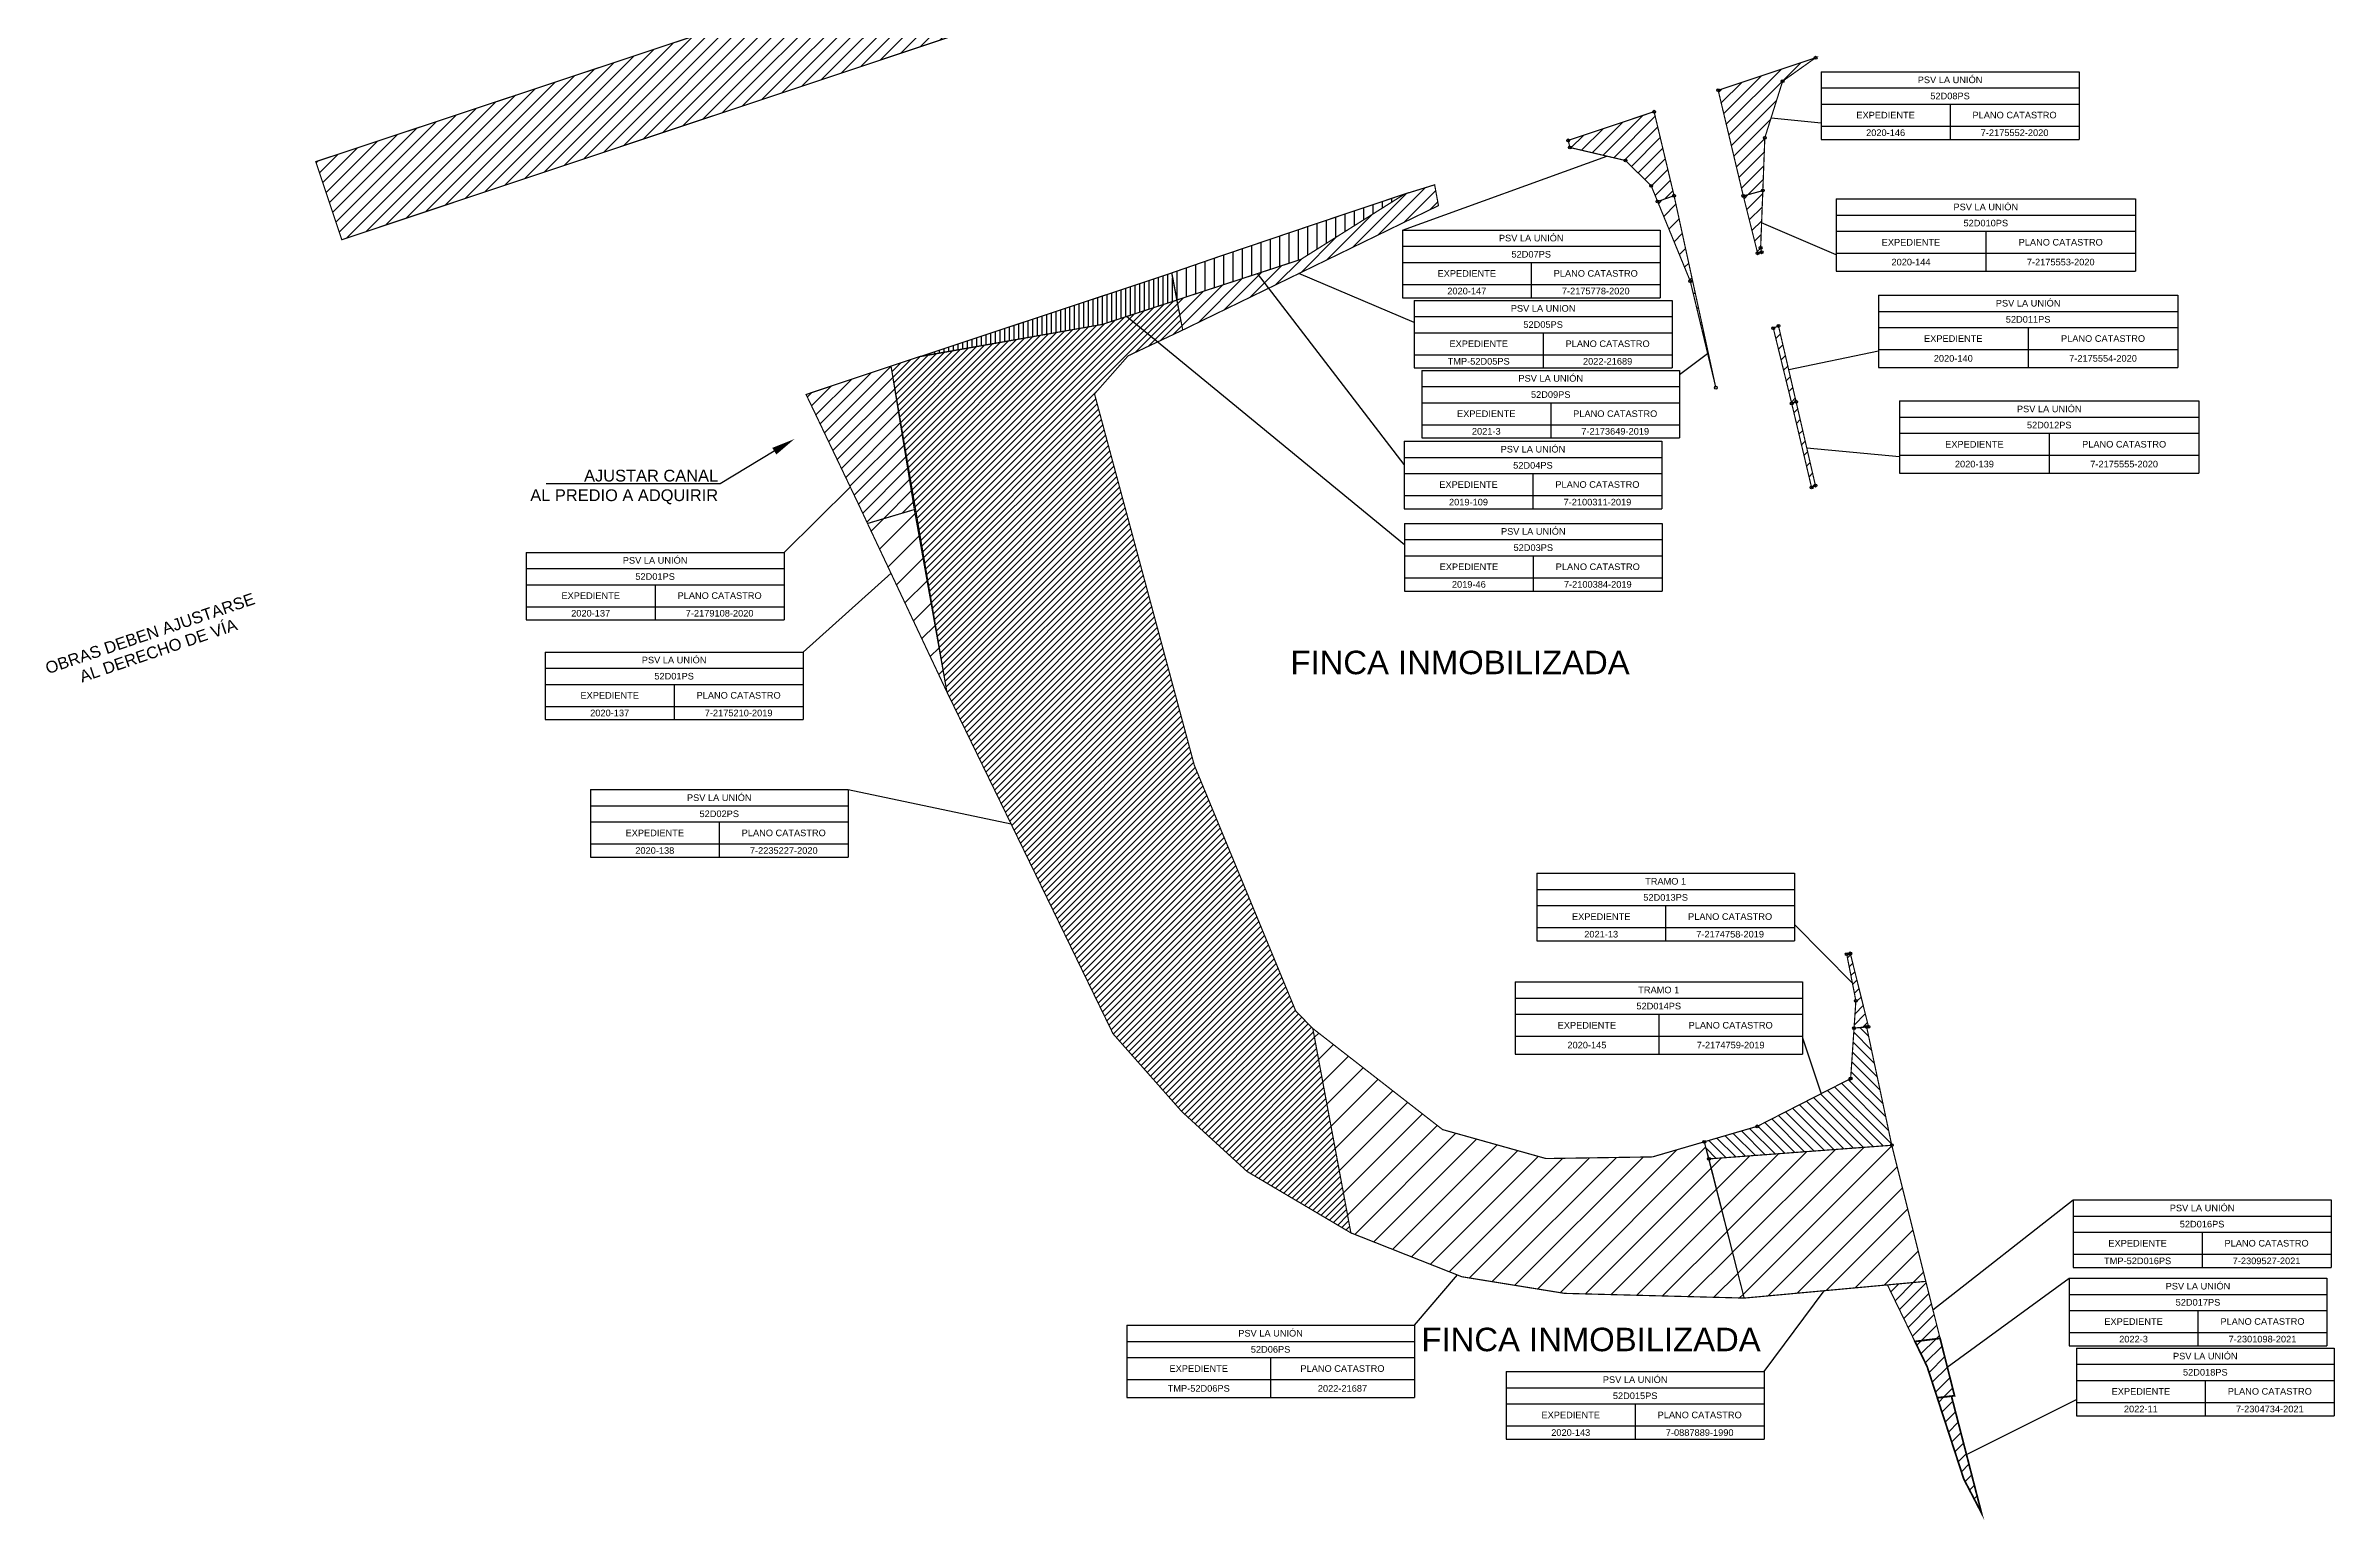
# Model space of a CAD drawing. Header units: inches. Extents: x 510447 to 606954, y 1095553 to 1134812.
# Drawn here: x 513768.4 to 514158, y 1129337.1 to 1129588.1 of the extents above; entities that cross this region are included whole.
import ezdxf
from ezdxf import colors
from ezdxf.entities.mleader import LeaderData, LeaderLine
from ezdxf.enums import TextEntityAlignment as Align
from ezdxf.math import Vec2, Vec3

# ---------------------------------------------------------------- set-up
doc = ezdxf.new("R2010")
doc.units = ezdxf.units.IN
doc.header["$MEASUREMENT"] = 0
doc.linetypes.add('DASHED2', pattern=[0.375, 0.25, -0.125])
for name, color, linetype in [('00 Revisión AGO 2021', 122, 'Continuous'), ('2019-105316', 7, 'Continuous'), ('2020-026498', 153, 'Continuous'), ('2022-21687', 7, 'Continuous'), ('2022-21689', 7, 'Continuous'), ('7-2100311-2019', 7, 'Continuous'), ('7-2100384-2019', 7, 'Continuous'), ('7-2173649-2019', 7, 'Continuous'), ('7-2174758-2019', 7, 'Continuous'), ('7-2174759-2019', 7, 'Continuous'), ('7-2175210-2019', 7, 'Continuous'), ('7-2175552-2020', 7, 'Continuous'), ('7-2175553-2020', 7, 'Continuous'), ('7-2175554-2020', 7, 'Continuous'), ('7-2175555-2020', 7, 'Continuous'), ('7-2175778-2020', 7, 'Continuous'), ('7-2179108-2020', 7, 'Continuous'), ('7-2235227-2020', 7, 'Continuous'), ('7-2301098-2021', 7, 'Continuous'), ('7-2304734-2021', 7, 'Continuous'), ('7-2309527-2021', 7, 'Continuous'), ('7-887889-1990', 30, 'Continuous'), ('INFORMACION', 130, 'Continuous')]:
    doc.layers.add(name, color=color, linetype=linetype)
doc.styles.add('ARIAL', font='Arial.ttf')
doc.styles.get("Standard").update_dxf_attribs({"font": 'Arial.ttf'})
pattern_1 = [(45, (0, 0), (-1.1225320151, 1.1225320151), [])]
pattern_2 = [(45, (0, 0), (-2.24506403, 2.24506403), [])]

# ---------------------------------------------------------------- blocks, each defined once
blk = doc.blocks.new('*T106')
at = {"layer": 'INFORMACION', "color": 0, "linetype": 'ByBlock', "lineweight": -2, "transparency": 16777216}
for p, q in [((0, 0), (43.89, 0)), ((0, 0), (0, -11.5)), ((43.89, 0), (43.89, -11.5)), ((0, -2.75), (43.89, -2.75)), ((0, -5.5), (43.89, -5.5)), ((21.94, -5.5), (21.94, -11.5)), ((0, -9.25), (43.89, -9.25)), ((0, -11.5), (43.89, -11.5))]:
    blk.add_line(p, q, dxfattribs=at)
at = {"layer": 'INFORMACION', "color": 0, "transparency": 16777216, "char_height": 1.125, "attachment_point": 5}
for s, insert, width in [('PSV LA UNIÓN', (21.94, -1.37), 43.8572), ('52D03PS', (21.94, -4.12), 43.8572), ('EXPEDIENTE', (10.97, -7.38), 21.9136), ('PLANO CATASTRO', (32.92, -7.38), 21.9136), ('2019-46', (10.97, -10.38), 21.9136), ('7-2100384-2019', (32.92, -10.38), 21.9136)]:
    blk.add_mtext(s, dxfattribs=dict(at, insert=insert, width=width))
blk = doc.blocks.new('*T107')
at = {"layer": 'INFORMACION', "color": 0, "linetype": 'ByBlock', "lineweight": -2, "transparency": 16777216}
for p, q in [((0, 0), (43.89, 0)), ((0, 0), (0, -11.5)), ((43.89, 0), (43.89, -11.5)), ((0, -2.75), (43.89, -2.75)), ((0, -5.5), (43.89, -5.5)), ((21.94, -5.5), (21.94, -11.5)), ((0, -9.25), (43.89, -9.25)), ((0, -11.5), (43.89, -11.5))]:
    blk.add_line(p, q, dxfattribs=at)
at = {"layer": 'INFORMACION', "color": 0, "transparency": 16777216, "char_height": 1.125, "attachment_point": 5}
for s, insert, width in [('PSV LA UNIÓN', (21.94, -1.37), 43.8572), ('52D04PS', (21.94, -4.12), 43.8572), ('EXPEDIENTE', (10.97, -7.38), 21.9136), ('PLANO CATASTRO', (32.92, -7.38), 21.9136), ('2019-109', (10.97, -10.38), 21.9136), ('7-2100311-2019', (32.92, -10.38), 21.9136)]:
    blk.add_mtext(s, dxfattribs=dict(at, insert=insert, width=width))
blk = doc.blocks.new('*T108')
at = {"layer": 'INFORMACION', "color": 0, "linetype": 'ByBlock', "lineweight": -2, "transparency": 16777216}
for p, q in [((0, 0), (43.89, 0)), ((0, 0), (0, -11.5)), ((43.89, 0), (43.89, -11.5)), ((0, -2.75), (43.89, -2.75)), ((0, -5.5), (43.89, -5.5)), ((21.94, -5.5), (21.94, -11.5)), ((0, -9.25), (43.89, -9.25)), ((0, -11.5), (43.89, -11.5))]:
    blk.add_line(p, q, dxfattribs=at)
at = {"layer": 'INFORMACION', "color": 0, "transparency": 16777216, "char_height": 1.125, "attachment_point": 5}
for s, insert, width in [('PSV LA UNIÓN', (21.94, -1.37), 43.8572), ('52D015PS', (21.94, -4.12), 43.8572), ('EXPEDIENTE', (10.97, -7.38), 21.9136), ('PLANO CATASTRO', (32.92, -7.38), 21.9136), ('2020-143', (10.97, -10.38), 21.9136), ('7-0887889-1990', (32.92, -10.38), 21.9136)]:
    blk.add_mtext(s, dxfattribs=dict(at, insert=insert, width=width))
blk = doc.blocks.new('*T109')
at = {"layer": 'INFORMACION', "color": 0, "linetype": 'ByBlock', "lineweight": -2, "transparency": 16777216}
for p, q in [((0, 0), (48.95, 0)), ((0, 0), (0, -12.28)), ((48.95, 0), (48.95, -12.28)), ((0, -2.75), (48.95, -2.75)), ((0, -5.5), (48.95, -5.5)), ((24.47, -5.5), (24.47, -12.28)), ((0, -9.25), (48.95, -9.25)), ((0, -12.28), (48.95, -12.28))]:
    blk.add_line(p, q, dxfattribs=at)
at = {"layer": 'INFORMACION', "color": 0, "transparency": 16777216, "char_height": 1.125, "attachment_point": 5}
for s, insert, width in [('52D014PS', (24.47, -4.12), 48.9166), ('TRAMO 1', (24.47, -1.37), 48.9166), ('EXPEDIENTE', (12.24, -7.38), 24.4433), ('PLANO CATASTRO', (36.71, -7.38), 24.4433), ('2020-145', (12.24, -10.76), 24.4433), ('7-2174759-2019', (36.71, -10.76), 24.4433)]:
    blk.add_mtext(s, dxfattribs=dict(at, insert=insert, width=width))
blk = doc.blocks.new('*T110')
at = {"layer": 'INFORMACION', "color": 0, "linetype": 'ByBlock', "lineweight": -2, "transparency": 16777216}
for p, q in [((0, 0), (43.89, 0)), ((0, 0), (0, -11.5)), ((43.89, 0), (43.89, -11.5)), ((0, -2.75), (43.89, -2.75)), ((0, -5.5), (43.89, -5.5)), ((21.94, -5.5), (21.94, -11.5)), ((0, -9.25), (43.89, -9.25)), ((0, -11.5), (43.89, -11.5))]:
    blk.add_line(p, q, dxfattribs=at)
at = {"layer": 'INFORMACION', "color": 0, "transparency": 16777216, "char_height": 1.125, "attachment_point": 5}
for s, insert, width in [('52D013PS', (21.94, -4.12), 43.8572), ('TRAMO 1', (21.94, -1.38), 43.8572), ('EXPEDIENTE', (10.97, -7.38), 21.9136), ('PLANO CATASTRO', (32.92, -7.38), 21.9136), ('2021-13', (10.97, -10.38), 21.9136), ('7-2174758-2019', (32.92, -10.38), 21.9136)]:
    blk.add_mtext(s, dxfattribs=dict(at, insert=insert, width=width))
blk = doc.blocks.new('*T111')
at = {"layer": 'INFORMACION', "color": 0, "linetype": 'ByBlock', "lineweight": -2, "transparency": 16777216}
for p, q in [((0, 0), (43.89, 0)), ((0, 0), (0, -11.5)), ((43.89, 0), (43.89, -11.5)), ((0, -2.75), (43.89, -2.75)), ((0, -5.5), (43.89, -5.5)), ((21.94, -5.5), (21.94, -11.5)), ((0, -9.25), (43.89, -9.25)), ((0, -11.5), (43.89, -11.5))]:
    blk.add_line(p, q, dxfattribs=at)
at = {"layer": 'INFORMACION', "color": 0, "transparency": 16777216, "char_height": 1.125, "attachment_point": 5}
for s, insert, width in [('PSV LA UNIÓN', (21.94, -1.37), 43.8572), ('52D07PS', (21.94, -4.12), 43.8572), ('EXPEDIENTE', (10.97, -7.38), 21.9136), ('PLANO CATASTRO', (32.92, -7.38), 21.9136), ('2020-147', (10.97, -10.38), 21.9136), ('7-2175778-2020', (32.92, -10.38), 21.9136)]:
    blk.add_mtext(s, dxfattribs=dict(at, insert=insert, width=width))
blk = doc.blocks.new('*T112')
at = {"layer": 'INFORMACION', "color": 0, "linetype": 'ByBlock', "lineweight": -2, "transparency": 16777216}
for p, q in [((0, 0), (43.89, 0)), ((0, 0), (0, -11.5)), ((43.89, 0), (43.89, -11.5)), ((0, -2.75), (43.89, -2.75)), ((0, -5.5), (43.89, -5.5)), ((21.94, -5.5), (21.94, -11.5)), ((0, -9.25), (43.89, -9.25)), ((0, -11.5), (43.89, -11.5))]:
    blk.add_line(p, q, dxfattribs=at)
at = {"layer": 'INFORMACION', "color": 0, "transparency": 16777216, "char_height": 1.125, "attachment_point": 5}
for s, insert, width in [('PSV LA UNIÓN', (21.94, -1.37), 43.8572), ('52D09PS', (21.94, -4.12), 43.8572), ('EXPEDIENTE', (10.97, -7.38), 21.9136), ('PLANO CATASTRO', (32.92, -7.38), 21.9136), ('2021-3', (10.97, -10.38), 21.9136), ('7-2173649-2019', (32.92, -10.38), 21.9136)]:
    blk.add_mtext(s, dxfattribs=dict(at, insert=insert, width=width))
blk = doc.blocks.new('*T113')
at = {"layer": 'INFORMACION', "color": 0, "linetype": 'ByBlock', "lineweight": -2, "transparency": 16777216}
for p, q in [((0, 0), (50.97, 0)), ((0, 0), (0, -12.28)), ((50.97, 0), (50.97, -12.28)), ((0, -2.75), (50.97, -2.75)), ((0, -5.5), (50.97, -5.5)), ((25.48, -5.5), (25.48, -12.28)), ((0, -9.25), (50.97, -9.25)), ((0, -12.28), (50.97, -12.28))]:
    blk.add_line(p, q, dxfattribs=at)
at = {"layer": 'INFORMACION', "color": 0, "transparency": 16777216, "char_height": 1.125, "attachment_point": 5}
for s, insert, width in [('PSV LA UNIÓN', (25.48, -1.37), 50.9382), ('52D010PS', (25.48, -4.12), 50.9382), ('EXPEDIENTE', (12.74, -7.38), 25.4541), ('PLANO CATASTRO', (38.23, -7.38), 25.4541), ('2020-144', (12.74, -10.76), 25.4541), ('7-2175553-2020', (38.23, -10.76), 25.4541)]:
    blk.add_mtext(s, dxfattribs=dict(at, insert=insert, width=width))
blk = doc.blocks.new('*T114')
at = {"layer": 'INFORMACION', "color": 0, "linetype": 'ByBlock', "lineweight": -2, "transparency": 16777216}
for p, q in [((0, 0), (43.89, 0)), ((0, 0), (0, -11.5)), ((43.89, 0), (43.89, -11.5)), ((0, -2.75), (43.89, -2.75)), ((0, -5.5), (43.89, -5.5)), ((21.94, -5.5), (21.94, -11.5)), ((0, -9.25), (43.89, -9.25)), ((0, -11.5), (43.89, -11.5))]:
    blk.add_line(p, q, dxfattribs=at)
at = {"layer": 'INFORMACION', "color": 0, "transparency": 16777216, "char_height": 1.125, "attachment_point": 5}
for s, insert, width in [('PSV LA UNIÓN', (21.94, -1.37), 43.8572), ('52D08PS', (21.94, -4.12), 43.8572), ('EXPEDIENTE', (10.97, -7.37), 21.9136), ('PLANO CATASTRO', (32.92, -7.37), 21.9136), ('2020-146', (10.97, -10.37), 21.9136), ('7-2175552-2020', (32.92, -10.37), 21.9136)]:
    blk.add_mtext(s, dxfattribs=dict(at, insert=insert, width=width))
blk = doc.blocks.new('*T115')
at = {"layer": 'INFORMACION', "color": 0, "linetype": 'ByBlock', "lineweight": -2, "transparency": 16777216}
for p, q in [((0, 0), (50.97, 0)), ((0, 0), (0, -12.28)), ((50.97, 0), (50.97, -12.28)), ((0, -2.75), (50.97, -2.75)), ((0, -5.5), (50.97, -5.5)), ((25.48, -5.5), (25.48, -12.28)), ((0, -9.25), (50.97, -9.25)), ((0, -12.28), (50.97, -12.28))]:
    blk.add_line(p, q, dxfattribs=at)
at = {"layer": 'INFORMACION', "color": 0, "transparency": 16777216, "char_height": 1.125, "attachment_point": 5}
for s, insert, width in [('PSV LA UNIÓN', (25.48, -1.37), 50.9382), ('52D011PS', (25.48, -4.12), 50.9382), ('EXPEDIENTE', (12.74, -7.38), 25.4541), ('PLANO CATASTRO', (38.23, -7.38), 25.4541), ('2020-140', (12.74, -10.76), 25.4541), ('7-2175554-2020', (38.23, -10.76), 25.4541)]:
    blk.add_mtext(s, dxfattribs=dict(at, insert=insert, width=width))
blk = doc.blocks.new('*T116')
at = {"layer": 'INFORMACION', "color": 0, "linetype": 'ByBlock', "lineweight": -2, "transparency": 16777216}
for p, q in [((0, 0), (50.97, 0)), ((0, 0), (0, -12.28)), ((50.97, 0), (50.97, -12.28)), ((0, -2.75), (50.97, -2.75)), ((0, -5.5), (50.97, -5.5)), ((25.48, -5.5), (25.48, -12.28)), ((0, -9.25), (50.97, -9.25)), ((0, -12.28), (50.97, -12.28))]:
    blk.add_line(p, q, dxfattribs=at)
at = {"layer": 'INFORMACION', "color": 0, "transparency": 16777216, "char_height": 1.125, "attachment_point": 5}
for s, insert, width in [('PSV LA UNIÓN', (25.48, -1.37), 50.9382), ('52D012PS', (25.48, -4.12), 50.9382), ('EXPEDIENTE', (12.74, -7.38), 25.4541), ('PLANO CATASTRO', (38.23, -7.38), 25.4541), ('2020-139', (12.74, -10.76), 25.4541), ('7-2175555-2020', (38.23, -10.76), 25.4541)]:
    blk.add_mtext(s, dxfattribs=dict(at, insert=insert, width=width))
blk = doc.blocks.new('*T130')
at = {"layer": 'INFORMACION', "color": 0, "linetype": 'ByBlock', "lineweight": -2, "transparency": 16777216}
for p, q in [((0, 0), (43.89, 0)), ((0, 0), (0, -11.5)), ((43.89, 0), (43.89, -11.5)), ((0, -2.75), (43.89, -2.75)), ((0, -5.5), (43.89, -5.5)), ((21.94, -5.5), (21.94, -11.5)), ((0, -9.25), (43.89, -9.25)), ((0, -11.5), (43.89, -11.5))]:
    blk.add_line(p, q, dxfattribs=at)
at = {"layer": 'INFORMACION', "color": 0, "transparency": 16777216, "char_height": 1.125, "attachment_point": 5}
for s, insert, width in [('PSV LA UNIÓN', (21.94, -1.37), 43.8572), ('52D02PS', (21.94, -4.12), 43.8572), ('EXPEDIENTE', (10.97, -7.37), 21.9136), ('PLANO CATASTRO', (32.92, -7.37), 21.9136), ('2020-138', (10.97, -10.37), 21.9136), ('7-2235227-2020', (32.92, -10.37), 21.9136)]:
    blk.add_mtext(s, dxfattribs=dict(at, insert=insert, width=width))
blk = doc.blocks.new('*T134')
at = {"layer": 'INFORMACION', "color": 0, "linetype": 'ByBlock', "lineweight": -2, "transparency": 16777216}
for p, q in [((0, 0), (43.89, 0)), ((0, 0), (0, -11.5)), ((43.89, 0), (43.89, -11.5)), ((0, -2.75), (43.89, -2.75)), ((0, -5.5), (43.89, -5.5)), ((21.94, -5.5), (21.94, -11.5)), ((0, -9.25), (43.89, -9.25)), ((0, -11.5), (43.89, -11.5))]:
    blk.add_line(p, q, dxfattribs=at)
at = {"layer": 'INFORMACION', "color": 0, "transparency": 16777216, "char_height": 1.125, "attachment_point": 5}
for s, insert, width in [('PSV LA UNIÓN', (21.94, -1.37), 43.8572), ('52D01PS', (21.94, -4.12), 43.8572), ('EXPEDIENTE', (10.97, -7.38), 21.9136), ('PLANO CATASTRO', (32.92, -7.38), 21.9136), ('2020-137', (10.97, -10.38), 21.9136), ('7-2175210-2019', (32.92, -10.38), 21.9136)]:
    blk.add_mtext(s, dxfattribs=dict(at, insert=insert, width=width))
blk = doc.blocks.new('*T135')
at = {"layer": 'INFORMACION', "color": 0, "linetype": 'ByBlock', "lineweight": -2, "transparency": 16777216}
for p, q in [((0, 0), (43.89, 0)), ((0, 0), (0, -11.5)), ((43.89, 0), (43.89, -11.5)), ((0, -2.75), (43.89, -2.75)), ((0, -5.5), (43.89, -5.5)), ((21.94, -5.5), (21.94, -11.5)), ((0, -9.25), (43.89, -9.25)), ((0, -11.5), (43.89, -11.5))]:
    blk.add_line(p, q, dxfattribs=at)
at = {"layer": 'INFORMACION', "color": 0, "transparency": 16777216, "char_height": 1.125, "attachment_point": 5}
for s, insert, width in [('PSV LA UNIÓN', (21.94, -1.37), 43.8572), ('52D01PS', (21.94, -4.12), 43.8572), ('EXPEDIENTE', (10.97, -7.37), 21.9136), ('PLANO CATASTRO', (32.92, -7.37), 21.9136), ('2020-137', (10.97, -10.37), 21.9136), ('7-2179108-2020', (32.92, -10.37), 21.9136)]:
    blk.add_mtext(s, dxfattribs=dict(at, insert=insert, width=width))
blk = doc.blocks.new('*T136')
at = {"layer": 'INFORMACION', "color": 0, "linetype": 'ByBlock', "lineweight": -2, "transparency": 16777216}
for p, q in [((0, 0), (48.95, 0)), ((0, 0), (0, -12.28)), ((48.95, 0), (48.95, -12.28)), ((0, -2.75), (48.95, -2.75)), ((0, -5.5), (48.95, -5.5)), ((24.47, -5.5), (24.47, -12.28)), ((0, -9.25), (48.95, -9.25)), ((0, -12.28), (48.95, -12.28))]:
    blk.add_line(p, q, dxfattribs=at)
at = {"layer": 'INFORMACION', "color": 0, "transparency": 16777216, "char_height": 1.125, "attachment_point": 5}
for s, insert, width in [('PSV LA UNIÓN', (24.47, -1.37), 48.9166), ('52D06PS', (24.47, -4.12), 48.9166), ('EXPEDIENTE', (12.24, -7.38), 24.4433), ('PLANO CATASTRO', (36.71, -7.38), 24.4433), ('TMP-52D06PS', (12.24, -10.76), 24.4433), ('2022-21687', (36.71, -10.76), 24.4433)]:
    blk.add_mtext(s, dxfattribs=dict(at, insert=insert, width=width))
blk = doc.blocks.new('*T137')
at = {"layer": 'INFORMACION', "color": 0, "linetype": 'ByBlock', "lineweight": -2, "transparency": 16777216}
for p, q in [((0, 0), (43.89, 0)), ((0, 0), (0, -11.5)), ((43.89, 0), (43.89, -11.5)), ((0, -2.75), (43.89, -2.75)), ((0, -5.5), (43.89, -5.5)), ((21.94, -5.5), (21.94, -11.5)), ((0, -9.25), (43.89, -9.25)), ((0, -11.5), (43.89, -11.5))]:
    blk.add_line(p, q, dxfattribs=at)
at = {"layer": 'INFORMACION', "color": 0, "transparency": 16777216, "char_height": 1.125, "attachment_point": 5}
for s, insert, width in [('PSV LA UNIÓN', (21.94, -1.37), 43.8572), ('52D017PS', (21.94, -4.12), 43.8572), ('EXPEDIENTE', (10.97, -7.38), 21.9136), ('PLANO CATASTRO', (32.92, -7.38), 21.9136), ('2022-3', (10.97, -10.38), 21.9136), ('7-2301098-2021', (32.92, -10.38), 21.9136)]:
    blk.add_mtext(s, dxfattribs=dict(at, insert=insert, width=width))
blk = doc.blocks.new('*T138')
at = {"layer": 'INFORMACION', "color": 0, "linetype": 'ByBlock', "lineweight": -2, "transparency": 16777216}
for p, q in [((0, 0), (43.89, 0)), ((0, 0), (0, -11.5)), ((43.89, 0), (43.89, -11.5)), ((0, -2.75), (43.89, -2.75)), ((0, -5.5), (43.89, -5.5)), ((21.94, -5.5), (21.94, -11.5)), ((0, -9.25), (43.89, -9.25)), ((0, -11.5), (43.89, -11.5))]:
    blk.add_line(p, q, dxfattribs=at)
at = {"layer": 'INFORMACION', "color": 0, "transparency": 16777216, "char_height": 1.125, "attachment_point": 5}
for s, insert, width in [('PSV LA UNIÓN', (21.94, -1.37), 43.8572), ('52D018PS', (21.94, -4.12), 43.8572), ('EXPEDIENTE', (10.97, -7.37), 21.9136), ('PLANO CATASTRO', (32.92, -7.37), 21.9136), ('2022-11', (10.97, -10.37), 21.9136), ('7-2304734-2021', (32.92, -10.37), 21.9136)]:
    blk.add_mtext(s, dxfattribs=dict(at, insert=insert, width=width))
blk = doc.blocks.new('*T139')
at = {"layer": 'INFORMACION', "color": 0, "linetype": 'ByBlock', "lineweight": -2, "transparency": 16777216}
for p, q in [((0, 0), (43.89, 0)), ((0, 0), (0, -11.5)), ((43.89, 0), (43.89, -11.5)), ((0, -2.75), (43.89, -2.75)), ((0, -5.5), (43.89, -5.5)), ((21.94, -5.5), (21.94, -11.5)), ((0, -9.25), (43.89, -9.25)), ((0, -11.5), (43.89, -11.5))]:
    blk.add_line(p, q, dxfattribs=at)
at = {"layer": 'INFORMACION', "color": 0, "transparency": 16777216, "char_height": 1.125, "attachment_point": 5}
for s, insert, width in [('PSV LA UNIÓN', (21.94, -1.37), 43.8572), ('52D016PS', (21.94, -4.12), 43.8572), ('EXPEDIENTE', (10.97, -7.37), 21.9136), ('PLANO CATASTRO', (32.92, -7.37), 21.9136), ('TMP-52D016PS', (10.97, -10.37), 21.9136), ('7-2309527-2021', (32.92, -10.37), 21.9136)]:
    blk.add_mtext(s, dxfattribs=dict(at, insert=insert, width=width))
blk = doc.blocks.new('*T140')
at = {"layer": 'INFORMACION', "color": 0, "linetype": 'ByBlock', "lineweight": -2, "transparency": 16777216}
for p, q in [((0, 0), (43.89, 0)), ((0, 0), (0, -11.5)), ((43.89, 0), (43.89, -11.5)), ((0, -2.75), (43.89, -2.75)), ((0, -5.5), (43.89, -5.5)), ((21.94, -5.5), (21.94, -11.5)), ((0, -9.25), (43.89, -9.25)), ((0, -11.5), (43.89, -11.5))]:
    blk.add_line(p, q, dxfattribs=at)
at = {"layer": 'INFORMACION', "color": 0, "transparency": 16777216, "char_height": 1.125, "attachment_point": 5}
for s, insert, width in [('PSV LA UNION', (21.94, -1.37), 43.8572), ('52D05PS', (21.94, -4.12), 43.8572), ('EXPEDIENTE', (10.97, -7.38), 21.9136), ('PLANO CATASTRO', (32.92, -7.38), 21.9136), ('TMP-52D05PS', (10.97, -10.38), 21.9136), ('2022-21689', (32.92, -10.38), 21.9136)]:
    blk.add_mtext(s, dxfattribs=dict(at, insert=insert, width=width))

msp = doc.modelspace()

# ---------------------------------------------------------------- hatches: boundary and pattern name
at = {"layer": '00 Revisión AGO 2021'}
h = msp.add_hatch(dxfattribs=at)
h.set_pattern_fill('ANSI31', color=3, scale=0.5)
h.set_pattern_definition(pattern_1)
h.paths.add_polyline_path([(513959.1011, 1129616.43496), (513963.46707, 1129603.34477), (513818.84496, 1129555.10901), (513814.41542, 1129568.38979)])
at = {"layer": '2022-21687', "linetype": 'DASHED2', "ltscale": 5}
h = msp.add_hatch(dxfattribs=at)
h.set_pattern_fill('ANSI31', color=1)
h.set_pattern_definition(pattern_2)
h.paths.add_polyline_path([(514057.57, 1129374.95), (514027, 1129375.75), (514009.51, 1129378.58), (513990.62, 1129386.05), (513984.14319, 1129420.83673), (514006.23, 1129403.63), (514023.83, 1129398.7), (514041.97, 1129398.98), (514050.78, 1129401.55)])
at = {"layer": '2022-21689', "ltscale": 5}
h = msp.add_hatch(dxfattribs=at)
h.set_pattern_fill('ANSI31', color=1, scale=0.5)
h.set_pattern_definition(pattern_1)
h.paths.add_polyline_path([(513961.02, 1129544.85), (513982.1, 1129551.75), (513999.76, 1129562.87), (514004.88, 1129564.45), (514005.53007, 1129560.90945), (513962, 1129539.73)])
at = {"layer": '7-2100311-2019'}
h = msp.add_hatch(dxfattribs=at)
h.set_pattern_fill('ANSI31', color=3, scale=0.5, angle=45)
h.set_pattern_definition([(90, (0, 0), (-1.5875, 0), [])])
edge = h.paths.add_edge_path()
edge.add_line((513982.10339, 1129551.74791), (513961.02205, 1129544.85374))
edge.add_line((513961.02205, 1129544.85374), (513960.145, 1129549.461))
edge.add_line((513960.145, 1129549.461), (513967.63054, 1129552.0481))
edge.add_line((513967.63054, 1129552.0481), (513985.12594, 1129557.96855))
edge.add_line((513985.12594, 1129557.96855), (513999.75539, 1129562.87407))
edge.add_line((513999.75539, 1129562.87407), (513982.09858, 1129551.7478))
at = {"layer": '7-2100384-2019'}
h = msp.add_hatch(dxfattribs=at)
h.set_pattern_fill('ANSI31', color=2, scale=0.25, angle=45)
h.set_pattern_definition([(90, (0, 0), (-0.79375, 0), [])])
edge = h.paths.add_edge_path()
edge.add_line((513948.2928, 1129540.68507), (513917.343, 1129535.212))
edge.add_line((513917.343, 1129535.212), (513928.12743, 1129538.81379))
edge.add_line((513928.12743, 1129538.81379), (513947.23243, 1129545.1554))
edge.add_line((513947.23243, 1129545.1554), (513960.11115, 1129549.43133))
edge.add_line((513960.11115, 1129549.43133), (513960.9882, 1129544.82406))
edge.add_line((513960.9882, 1129544.82406), (513948.29612, 1129540.68478))
at = {"layer": '7-2173649-2019'}
h = msp.add_hatch(dxfattribs=at)
h.set_pattern_fill('ANSI31', color=30, scale=0.68)
h.set_pattern_definition([(45, (0, 0), (-1.5266435406, 1.5266435406), [])])
h.paths.add_polyline_path([(514045.64, 1129562.59), (514043.06806, 1129561.68982, -0.08436803), (514043.08162, 1129561.61, -0.304394043), (514042.93161, 1129561.38642), (514048.30839, 1129548.26358, -0.533279005), (514048.64162, 1129548.04, -0.346773093), (514048.4564, 1129547.80505), (514052.75, 1129529.92)])
at = {"layer": '7-2174758-2019'}
h = msp.add_hatch(dxfattribs=at)
h.set_pattern_fill('ANSI31', color=3, scale=0.4)
h.set_pattern_definition([(45, (0, 0), (-0.8980256121, 0.8980256121), [])])
h.paths.add_polyline_path([(514075.69815, 1129433.39548, -0.419336196), (514075.4045, 1129433.57595), (514075.2655, 1129433.54405, -0.05646019), (514075.27162, 1129433.49, -0.358467753), (514075.07658, 1129433.25291), (514076.54342, 1129425.78709, -0.472246946), (514076.83162, 1129425.55, -0.433890579), (514076.57389, 1129425.30892), (514076.29611, 1129421.15108, -0.37041926), (514076.52075, 1129420.93053), (514078.50125, 1129421.09947, -0.368666971), (514078.68385, 1129421.35452)])
at = {"layer": '7-2174759-2019'}
h = msp.add_hatch(dxfattribs=at)
h.set_pattern_fill('ANSI31', color=2, scale=0.4, angle=90)
h.set_pattern_definition([(135, (0, 0), (-0.8980256121, -0.8980256121), [])])
h.paths.add_polyline_path([(514078.47018, 1129420.88365, -0.417321875), (514078.18313, 1129421.07233), (514076.52075, 1129420.93053, -0.459597749), (514076.26374, 1129420.66893), (514075.71626, 1129412.55107, -0.394624912), (514075.94162, 1129412.31, -0.787759253), (514075.48487, 1129412.2), (514060.01513, 1129404.29, -0.118718864), (514060.04162, 1129404.18, -0.867332701), (514059.56804, 1129404.11237), (514051.01196, 1129401.61763, -0.071046418), (514051.02162, 1129401.55, -0.337646643), (514050.84405, 1129401.31702), (514051.51595, 1129398.87298, -0.472207628), (514051.82095, 1129398.65796), (514082.45905, 1129400.94204, -0.375265383), (514082.64982, 1129401.19635)])
at = {"layer": '7-2175210-2019'}
h = msp.add_hatch(dxfattribs=at)
h.set_pattern_fill('ANSI31', color=30)
h.set_pattern_definition(pattern_2)
h.paths.add_polyline_path([(513921.85, 1129478.13), (513908.34, 1129506.8), (513916.31, 1129509.17)])
at = {"layer": '7-2175552-2020'}
h = msp.add_hatch(dxfattribs=at)
h.set_pattern_fill('ANSI31', color=30, scale=0.5)
h.set_pattern_definition(pattern_1)
h.paths.add_polyline_path([(514057.43, 1129562.55), (514053.15, 1129580.55), (514069.74, 1129586.08), (514064.12, 1129582.09), (514061.09, 1129572.46), (514060.75, 1129563.46)])
at = {"layer": '7-2175553-2020'}
h = msp.add_hatch(dxfattribs=at)
h.set_pattern_fill('ANSI31', color=2, scale=0.5)
h.set_pattern_definition(pattern_1)
h.paths.add_polyline_path([(514059.87, 1129552.79), (514057.43, 1129562.55), (514060.75, 1129563.46), (514060.38, 1129553.73), (514060.55, 1129552.97)])
at = {"layer": '7-2175554-2020'}
h = msp.add_hatch(dxfattribs=at)
h.set_pattern_fill('ANSI31', color=3, scale=0.5)
h.set_pattern_definition(pattern_1)
h.paths.add_polyline_path([(514065.67, 1129527.22), (514062.53, 1129540.06), (514063.42, 1129540.43), (514066.41, 1129527.53)])
at = {"layer": '7-2175555-2020'}
h = msp.add_hatch(dxfattribs=at)
h.set_pattern_fill('ANSI31', color=30, scale=0.5)
h.set_pattern_definition(pattern_1)
h.paths.add_polyline_path([(514069.05, 1129512.92), (514065.67, 1129527.22), (514066.41, 1129527.53), (514069.71, 1129513.24)])
at = {"layer": '7-2175778-2020'}
h = msp.add_hatch(dxfattribs=at)
h.set_pattern_fill('ANSI31', color=3, scale=0.5)
h.set_pattern_definition(pattern_1)
h.paths.add_polyline_path([(514027.62, 1129572.01), (514042.24, 1129576.9), (514045.64, 1129562.59), (514042.84, 1129561.61), (514041.74, 1129564.29), (514037.36, 1129568.59), (514027.91, 1129570.8)])
at = {"layer": '7-2179108-2020'}
h = msp.add_hatch(dxfattribs=at)
h.set_pattern_fill('ANSI31', color=30, scale=0.5)
h.set_pattern_definition(pattern_1)
h.paths.add_polyline_path([(513897.88, 1129528.76), (513912.34, 1129533.59), (513916.31, 1129509.17), (513908.34, 1129506.8), (513906.97, 1129509.73)])
at = {"layer": '7-2235227-2020'}
h = msp.add_hatch(dxfattribs=at)
h.set_pattern_fill('ANSI31', color=2, scale=0.25)
h.set_pattern_definition([(45, (0, 0), (-0.56126600757, 0.56126600757), [])])
h.paths.add_polyline_path([(513912.34, 1129533.59), (513917.33, 1129535.25), (513948.3, 1129540.68), (513960.99, 1129544.82), (513962, 1129539.73), (513952.7, 1129535.34), (513946.98, 1129528.86), (513963.97, 1129465.65), (513981.24, 1129423.81), (513984.14, 1129420.84), (513990.62, 1129386.05), (513972.95, 1129396.5), (513961.85, 1129406.68), (513950.15, 1129419.92), (513921.85, 1129478.13)])
at = {"layer": '7-2301098-2021'}
h = msp.add_hatch(dxfattribs=at)
h.set_pattern_fill('ANSI31', color=256, scale=0.5)
h.set_pattern_definition(pattern_1)
h.paths.add_polyline_path([(514090.93, 1129368.09), (514093.38, 1129358.32), (514090.45, 1129357.98), (514088.72, 1129363.29), (514086.64, 1129367.56)])
at = {"layer": '7-2304734-2021'}
h = msp.add_hatch(dxfattribs=at)
h.set_pattern_fill('ANSI31', color=2, scale=0.5)
h.set_pattern_definition(pattern_1)
h.paths.add_polyline_path([(514092.86, 1129358.26), (514097.98, 1129338.36), (514094.96, 1129344.15), (514090.45, 1129357.98)])
at = {"layer": '7-2309527-2021'}
h = msp.add_hatch(dxfattribs=at)
h.set_pattern_fill('ANSI31', color=2, scale=0.5)
h.set_pattern_definition(pattern_1)
h.paths.add_polyline_path([(514081.96, 1129377.19), (514088.49, 1129377.79), (514090.93, 1129368.09), (514086.64, 1129367.56)])
at = {"layer": '7-887889-1990'}
h = msp.add_hatch(dxfattribs=at)
h.set_pattern_fill('ANSI31', color=30)
h.set_pattern_definition(pattern_2)
h.paths.add_polyline_path([(514051.58, 1129398.64), (514082.70432, 1129400.96032), (514088.49308, 1129377.79485), (514057.57401, 1129374.94643)])

# ---------------------------------------------------------------- linework, layer by layer
at = {"layer": '00 Revisión AGO 2021', "color": 3, "const_width": 0.2, "flags": 128}
msp.add_lwpolyline([(513959.1011, 1129616.43496), (513963.46707, 1129603.34477), (513818.84496, 1129555.10901), (513814.41542, 1129568.38979)], close=True, dxfattribs=at)
at = {"layer": '00 Revisión AGO 2021', "flags": 128}
msp.add_lwpolyline([(513881.86678, 1129576.12866), (513818.84496, 1129555.10901)], dxfattribs=at)
at = {"layer": '2019-105316', "color": 142, "const_width": 0.2, "flags": 128}
msp.add_lwpolyline([(514092.86031, 1129358.25969), (514097.98, 1129338.36), (514094.96, 1129344.15), (514090.45, 1129357.98)], close=True, dxfattribs=at)
at = {"layer": '2019-105316'}
msp.add_lwpolyline([(514092.86, 1129358.26), (514097.98, 1129338.36), (514094.96, 1129344.15), (514090.45, 1129357.98)], close=True, dxfattribs=at)
at = {"layer": '2020-026498', "const_width": 0.2, "flags": 128}
msp.add_lwpolyline([(514090.93, 1129368.09), (514093.38, 1129358.32), (514090.45, 1129357.98), (514088.72, 1129363.29), (514086.64, 1129367.56)], close=True, dxfattribs=at)
at = {"layer": '2022-21687', "color": 1, "linetype": 'DASHED2', "ltscale": 5, "const_width": 0.2, "flags": 128}
msp.add_lwpolyline([(514057.57, 1129374.95), (514027, 1129375.75), (514009.51, 1129378.58), (513990.62, 1129386.05), (513984.14319, 1129420.83673), (514006.23, 1129403.63), (514023.83, 1129398.7), (514041.97, 1129398.98), (514050.78, 1129401.55)], close=True, dxfattribs=at)
at = {"layer": '2022-21689', "color": 1, "ltscale": 5, "const_width": 0.2, "flags": 128}
msp.add_lwpolyline([(513961.02, 1129544.85), (513982.1, 1129551.75), (513999.76, 1129562.87), (514004.88, 1129564.45), (514005.53007, 1129560.90945), (513962, 1129539.73)], close=True, dxfattribs=at)
at = {"layer": '7-2100311-2019', "color": 3, "const_width": 0.2}
msp.add_lwpolyline([(513982.10339, 1129551.74791), (513961.02205, 1129544.85374), (513960.145, 1129549.461), (513967.63054, 1129552.0481), (513985.12594, 1129557.96855), (513999.75539, 1129562.87407), (513982.09858, 1129551.7478)], dxfattribs=at)
at = {"layer": '7-2100384-2019', "color": 2, "const_width": 0.2}
msp.add_lwpolyline([(513948.2928, 1129540.68507), (513917.343, 1129535.212), (513928.12743, 1129538.81379), (513947.23243, 1129545.1554), (513960.11115, 1129549.43133), (513960.9882, 1129544.82406), (513948.29612, 1129540.68478)], dxfattribs=at)
at = {"layer": '7-2173649-2019', "color": 30, "const_width": 0.2}
msp.add_lwpolyline([(514045.64, 1129562.59), (514052.75, 1129529.92), (514048.4, 1129548.04), (514042.84, 1129561.61)], close=True, dxfattribs=at)
at = {"layer": '7-2173649-2019', "color": 1}
for centre in [(514042.84, 1129561.61), (514045.64, 1129562.59)]:
    msp.add_circle(centre, 0.24162, dxfattribs=at)
at = {"layer": '7-2173649-2019'}
for centre in [(514048.4, 1129548.04), (514052.75, 1129529.92)]:
    msp.add_circle(centre, 0.24162, dxfattribs=at)
at = {"layer": '7-2174758-2019', "color": 3, "const_width": 0.2}
msp.add_lwpolyline([(514075.64, 1129433.63), (514078.742, 1129421.12), (514076.28, 1129420.91), (514076.59, 1129425.55), (514075.03, 1129433.49)], close=True, dxfattribs=at)
at = {"layer": '7-2174758-2019', "color": 1}
for centre in [(514075.03, 1129433.49), (514075.64, 1129433.63), (514076.59, 1129425.55), (514076.28, 1129420.91), (514078.742, 1129421.12)]:
    msp.add_circle(centre, 0.24162, dxfattribs=at)
at = {"layer": '7-2174759-2019', "color": 2, "const_width": 0.2}
msp.add_lwpolyline([(514078.42, 1129421.12), (514082.7, 1129400.96), (514051.58, 1129398.64), (514050.78, 1129401.55), (514059.8, 1129404.18), (514075.7, 1129412.31), (514076.28, 1129420.91), (514078.42, 1129421.12)], dxfattribs=at)
at = {"layer": '7-2174759-2019', "color": 1}
for centre in [(514076.28, 1129420.91), (514078.42, 1129421.12), (514075.7, 1129412.31), (514059.8, 1129404.18), (514050.78, 1129401.55), (514082.7, 1129400.96), (514051.58, 1129398.64)]:
    msp.add_circle(centre, 0.24162, dxfattribs=at)
at = {"layer": '7-2175210-2019', "color": 30, "const_width": 0.2}
msp.add_lwpolyline([(513921.85, 1129478.13), (513908.34, 1129506.8), (513916.31, 1129509.17)], close=True, dxfattribs=at)
at = {"layer": '7-2175552-2020', "color": 30, "const_width": 0.2}
msp.add_lwpolyline([(514057.43, 1129562.55), (514053.15, 1129580.55), (514069.74, 1129586.08), (514064.12, 1129582.09), (514061.09, 1129572.46), (514060.75, 1129563.46)], close=True, dxfattribs=at)
at = {"layer": '7-2175552-2020'}
for centre in [(514069.74, 1129586.08), (514053.15, 1129580.55), (514064.12, 1129582.09), (514061.09, 1129572.46)]:
    msp.add_circle(centre, 0.24162, dxfattribs=at)
at = {"layer": '7-2175552-2020', "color": 1}
for centre in [(514060.75, 1129563.46), (514057.43, 1129562.55)]:
    msp.add_circle(centre, 0.24162, dxfattribs=at)
at = {"layer": '7-2175553-2020', "color": 2, "const_width": 0.2}
msp.add_lwpolyline([(514059.87, 1129552.79), (514057.43, 1129562.55), (514060.75, 1129563.46), (514060.38, 1129553.73), (514060.55, 1129552.97)], close=True, dxfattribs=at)
at = {"layer": '7-2175553-2020', "color": 1}
for centre in [(514060.75, 1129563.46), (514057.43, 1129562.55)]:
    msp.add_circle(centre, 0.24162, dxfattribs=at)
at = {"layer": '7-2175553-2020'}
for centre in [(514059.87, 1129552.79), (514060.38, 1129553.73), (514060.55, 1129552.97)]:
    msp.add_circle(centre, 0.24162, dxfattribs=at)
at = {"layer": '7-2175554-2020', "color": 3, "const_width": 0.2}
msp.add_lwpolyline([(514065.67, 1129527.22), (514062.53, 1129540.06), (514063.42, 1129540.43), (514066.41, 1129527.53)], close=True, dxfattribs=at)
at = {"layer": '7-2175554-2020'}
for centre in [(514062.53, 1129540.06), (514063.42, 1129540.43)]:
    msp.add_circle(centre, 0.24162, dxfattribs=at)
at = {"layer": '7-2175554-2020', "color": 1}
for centre in [(514065.67, 1129527.22), (514066.41, 1129527.53)]:
    msp.add_circle(centre, 0.24162, dxfattribs=at)
at = {"layer": '7-2175555-2020', "color": 30, "const_width": 0.2}
msp.add_lwpolyline([(514069.05, 1129512.92), (514065.67, 1129527.22), (514066.41, 1129527.53), (514069.71, 1129513.24)], close=True, dxfattribs=at)
at = {"layer": '7-2175555-2020', "color": 1}
for centre in [(514065.67, 1129527.22), (514066.41, 1129527.53)]:
    msp.add_circle(centre, 0.24162, dxfattribs=at)
at = {"layer": '7-2175555-2020'}
for centre in [(514069.05, 1129512.92), (514069.71, 1129513.24)]:
    msp.add_circle(centre, 0.24162, dxfattribs=at)
at = {"layer": '7-2175778-2020', "color": 3, "const_width": 0.2}
msp.add_lwpolyline([(514027.62, 1129572.01), (514042.24, 1129576.9), (514045.64, 1129562.59), (514042.84, 1129561.61), (514041.74, 1129564.29), (514037.36, 1129568.59), (514027.91, 1129570.8)], close=True, dxfattribs=at)
at = {"layer": '7-2175778-2020'}
for centre in [(514042.24, 1129576.9), (514027.62, 1129572.01), (514027.91, 1129570.8), (514037.36, 1129568.59), (514041.74, 1129564.29)]:
    msp.add_circle(centre, 0.24162, dxfattribs=at)
at = {"layer": '7-2175778-2020', "color": 1}
for centre in [(514042.84, 1129561.61), (514045.64, 1129562.59)]:
    msp.add_circle(centre, 0.24162, dxfattribs=at)
at = {"layer": '7-2179108-2020', "color": 30, "const_width": 0.2}
msp.add_lwpolyline([(513897.88, 1129528.76), (513912.34, 1129533.59), (513916.31, 1129509.17), (513908.34, 1129506.8), (513906.97, 1129509.73)], close=True, dxfattribs=at)
at = {"layer": '7-2235227-2020', "color": 2, "const_width": 0.2}
msp.add_lwpolyline([(513912.34, 1129533.59), (513917.33, 1129535.25), (513948.3, 1129540.68), (513960.99, 1129544.82), (513962, 1129539.73), (513952.7, 1129535.34), (513946.98, 1129528.86), (513963.97, 1129465.65), (513981.24, 1129423.81), (513984.14, 1129420.84), (513990.62, 1129386.05), (513972.95, 1129396.5), (513961.85, 1129406.68), (513950.15, 1129419.92), (513921.85, 1129478.13), (513912.34, 1129533.59)], dxfattribs=at)
at = {"layer": '7-2301098-2021', "const_width": 0.3, "flags": 128}
msp.add_lwpolyline([(514090.93, 1129368.09), (514093.38, 1129358.32), (514090.45, 1129357.98), (514088.72, 1129363.29), (514086.64, 1129367.56)], close=True, dxfattribs=at)
at = {"layer": '7-2304734-2021', "color": 2, "const_width": 0.3, "flags": 128}
msp.add_lwpolyline([(514092.86, 1129358.26), (514097.98, 1129338.36), (514094.96, 1129344.15), (514090.45, 1129357.98)], close=True, dxfattribs=at)
at = {"layer": '7-2309527-2021', "color": 2, "const_width": 0.2, "flags": 128}
msp.add_lwpolyline([(514081.96, 1129377.19), (514088.49, 1129377.79), (514090.93, 1129368.09), (514086.64, 1129367.56)], close=True, dxfattribs=at)
at = {"layer": '7-887889-1990', "color": 30, "const_width": 0.2}
msp.add_lwpolyline([(514051.58, 1129398.64), (514082.70432, 1129400.96032), (514088.49308, 1129377.79485), (514057.57401, 1129374.94643), (514051.58, 1129398.64)], dxfattribs=at)
at = {"layer": 'INFORMACION'}
for points in [[(514070.68475, 1129574.93148), (514062.14215, 1129575.80398)], [(513999.38439, 1129556.73969), (514034.16897, 1129569.33626)], [(514073.22981, 1129552.51679), (514060.54168, 1129557.98167)], [(513999.67452, 1129516.86659), (513974.72731, 1129549.33573)], [(514001.40812, 1129541.03586), (513981.74263, 1129549.33573)], [(513999.73585, 1129503.17406), (513952.43263, 1129542.02823)], [(514046.59023, 1129532.16125), (514051.35028, 1129535.75056)], [(514080.43269, 1129536.12825), (514065.15255, 1129532.9551)], [(514084.02712, 1129518.13371), (514068.24095, 1129519.60145)], [(513894.12745, 1129501.88387), (513905.40475, 1129513.00687)], [(513897.36173, 1129484.92006), (513912.33563, 1129498.32075)], [(513905.04421, 1129461.49389), (513932.77071, 1129455.6673)], [(514066.15048, 1129438.5113), (514076.00059, 1129428.54997)], [(514067.50932, 1129419.23403), (514070.65339, 1129409.72957)], [(514089.71, 1129372.94), (514113.58635, 1129391.64859)], [(514060.96652, 1129362.43033), (514071.19374, 1129376.20115)], [(514092.155, 1129363.205), (514112.88727, 1129378.33354)], [(514095.42, 1129348.31), (514114.13507, 1129357.67985)]]:
    msp.add_lwpolyline(points, dxfattribs=at)
at = {"layer": 'INFORMACION', "color": 4}
msp.add_lwpolyline([(514001.42621, 1129370.32787), (514008.75848, 1129378.87719)], dxfattribs=at)

# ---------------------------------------------------------------- block references
for name, p in [('*T114', (514070.68475, 1129583.68148)), ('*T113', (514073.22981, 1129562.04679)), ('*T111', (513999.38439, 1129556.73969)), ('*T140', (514001.40812, 1129544.77322)), ('*T115', (514080.43269, 1129545.65825)), ('*T112', (514002.70305, 1129532.86204)), ('*T116', (514084.02712, 1129527.66371)), ('*T107', (513999.67452, 1129520.80784)), ('*T106', (513999.73585, 1129506.80747)), ('*T135', (513850.24026, 1129501.88387)), ('*T134', (513853.47455, 1129484.92006)), ('*T130', (513861.15703, 1129461.49389)), ('*T110', (514022.26329, 1129447.2613)), ('*T109', (514018.56271, 1129428.76403)), ('*T139', (514113.58635, 1129391.64859)), ('*T137', (514112.88727, 1129378.33354)), ('*T136', (513952.4796, 1129370.32787)), ('*T138', (514114.13507, 1129366.42985)), ('*T108', (514017.07934, 1129362.43033))]:
    msp.add_blockref(name, p)

# ---------------------------------------------------------------- texts
at = {"color": 1, "style": 'ARIAL'}
for p in [(513980.33793, 1129481.14313), (514002.63859, 1129365.90293)]:
    msp.add_text('FINCA INMOBILIZADA', height=4, dxfattribs=at).set_placement(p)
at = {"layer": '00 Revisión AGO 2021', "style": 'ARIAL'}
for s, p in [('OBRAS DEBEN AJUSTARSE ', (513786.88442, 1129487.27217)), ('AL DERECHO DE VÍA', (513787.91585, 1129484.22941))]:
    msp.add_text(s, height=2, rotation=18.7255627, dxfattribs=at).set_placement(p, align=Align.CENTER)

# ---------------------------------------------------------------- leaders
at = {"layer": '00 Revisión AGO 2021', "color": 30}
ml = msp.add_multileader_mtext('Standard', dxfattribs=at)
ml.set_content('AJUSTAR CANAL\\PAL PREDIO A ADQUIRIR', color=30, style='ARIAL')
ml.set_leader_properties()
ml.build(insert=Vec2(0, 0))
ml.multileader.update_dxf_attribs({"text_right_attachment_type": 6, "dogleg_length": 0.36})
ctx = ml.context
ctx.base_point, ctx.char_height, ctx.landing_gap_size, ctx.plane_origin = Vec3(513850.95967, 1129514.86974), 2, 0, Vec3(513895.89706, 1129521.17503)
ctx.right_attachment, ctx.text_align_type = 6, 2
notes = []
notes.append((ctx, [(0, (1, 1, 0), (513883.26647, 1129513.5475), (-1, 0), 0.36, [(0, [(513895.89706, 1129521.17503)], 0, [])])]))
ctx.mtext.insert, ctx.mtext.alignment, ctx.mtext.flow_direction = Vec3(513882.90647, 1129515.9475), 3, 5
for ctx, leaders in notes:
    for number, flags, end, landing, length, lines in leaders:
        leader = LeaderData()
        leader.index, (leader.has_last_leader_line, leader.has_dogleg_vector, leader.attachment_direction) = number, flags
        leader.last_leader_point, leader.dogleg_vector, leader.dogleg_length = Vec3(end), Vec3(landing), length
        for number, points, colour, breaks in lines:
            line = LeaderLine()
            line.index, line.vertices, line.color, line.breaks = number, Vec3.list(points), colors.encode_raw_color(colour), breaks
            leader.lines.append(line)
        ctx.leaders.append(leader)

doc.saveas('drawing.dxf')
